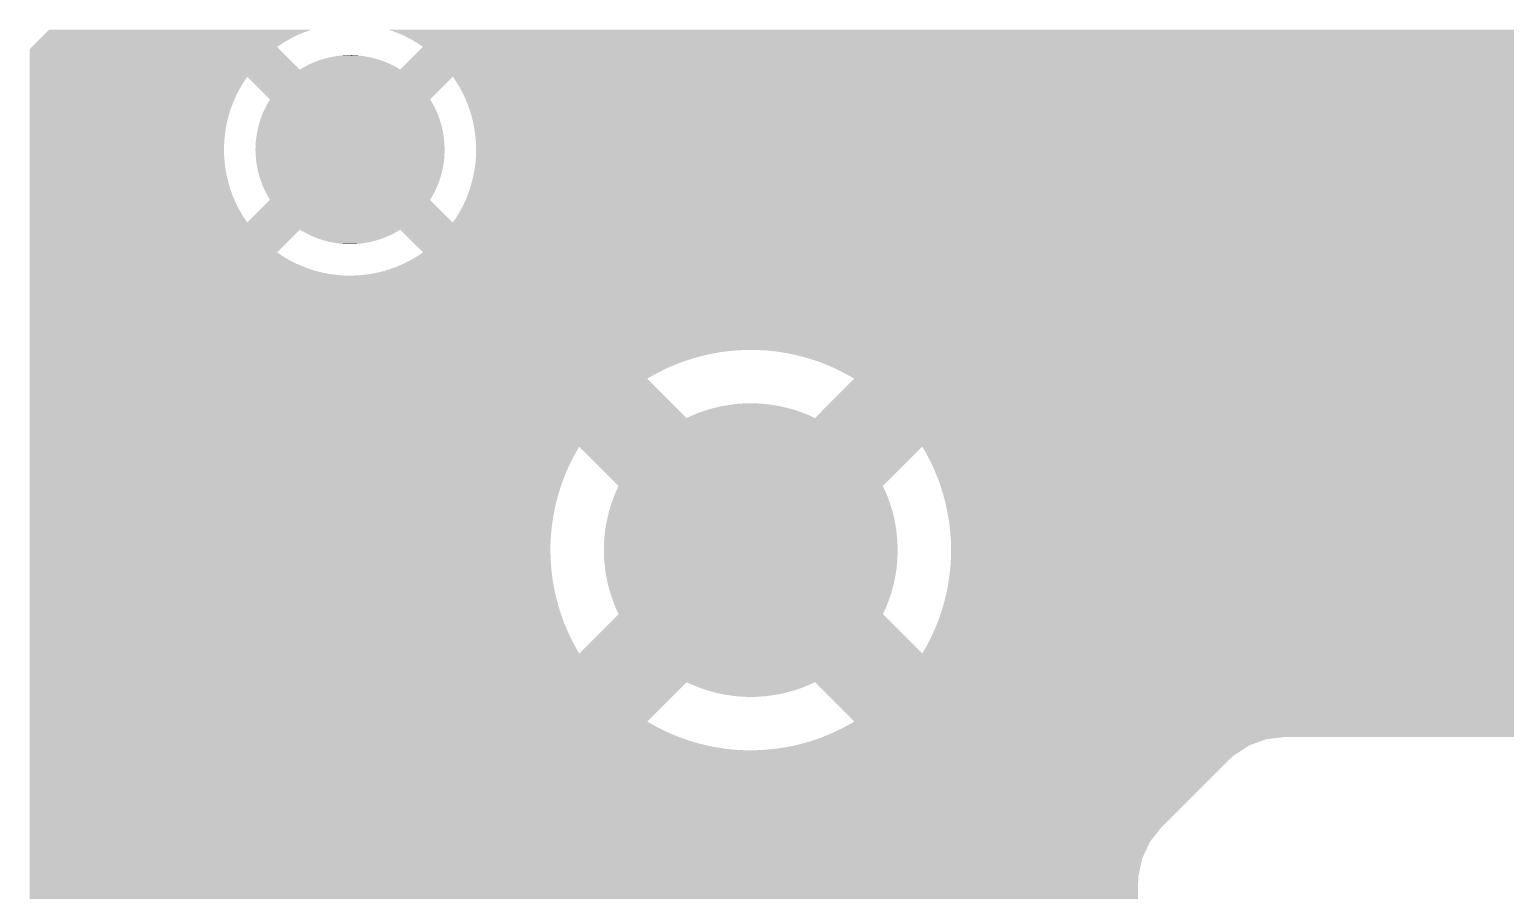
# Model space of a CAD drawing. Extents: x 295 to 953, y 10 to 290.
# Drawn here: x 741.25 to 756.69, y 123.13 to 132.14 of the extents above; entities that cross this region are included whole.
import ezdxf

# ---------------------------------------------------------------- set-up
doc = ezdxf.new("R2010")
doc.units = 0
doc.header["$LTSCALE"] = 5
doc.header["$MEASUREMENT"] = 0
doc.layers.add('GND1', color=7, linetype='CONTINUOUS')

msp = doc.modelspace()

# ---------------------------------------------------------------- linework, layer by layer
at = {"layer": 'GND1'}
for points in [[(741.282, 131.971), (741.324, 132.013), (743.85, 131.971), (743.914, 132.013)], [(741.324, 132.013), (741.362, 132.051), (743.914, 132.013), (743.981, 132.051)], [(741.362, 132.051), (741.396, 132.085), (743.981, 132.051), (744.05, 132.085)], [(741.396, 132.085), (741.426, 132.115), (744.05, 132.085), (744.121, 132.115)], [(741.426, 132.115), (741.452, 132.141), (744.121, 132.115), (744.193, 132.141)], [(741.452, 132.141), (741.454, 132.144), (744.193, 132.141), (744.201, 132.144)], [(745.023, 132.136), (745, 132.144), (820.597, 132.136), (820.597, 132.144)], [(745.095, 132.11), (745.023, 132.136), (820.597, 132.11), (820.597, 132.136)], [(745.165, 132.079), (745.095, 132.11), (820.597, 132.079), (820.597, 132.11)], [(745.234, 132.044), (745.165, 132.079), (820.597, 132.044), (820.597, 132.079)], [(745.3, 132.005), (745.234, 132.044), (820.597, 132.005), (820.597, 132.044)], [(745.364, 131.962), (745.3, 132.005), (820.597, 131.962), (820.597, 132.005)], [(741.248, 131.937), (741.273, 131.963), (743.863, 131.937), (743.837, 131.963)], [(741.248, 131.725), (741.248, 131.937), (744.075, 131.725), (743.863, 131.937)], [(741.273, 131.963), (741.282, 131.971), (743.837, 131.963), (743.85, 131.971)], [(744.318, 131.834), (744.359, 131.846), (744.885, 131.834), (744.84, 131.846)], [(744.359, 131.846), (744.383, 131.851), (744.84, 131.846), (744.82, 131.851)], [(744.383, 131.851), (744.424, 131.86), (744.82, 131.851), (744.774, 131.86)], [(744.424, 131.86), (744.449, 131.864), (744.774, 131.86), (744.755, 131.864)], [(744.449, 131.864), (744.49, 131.87), (744.755, 131.864), (744.707, 131.87)], [(744.49, 131.87), (744.518, 131.872), (744.707, 131.87), (744.689, 131.872)], [(744.518, 131.872), (744.556, 131.875), (744.689, 131.872), (744.636, 131.875)], [(744.556, 131.875), (744.623, 131.876), (744.636, 131.875), (744.623, 131.876)], [(745.126, 131.725), (745.364, 131.962), (820.597, 131.725), (820.597, 131.962)], [(741.248, 131.65), (741.248, 131.725), (820.597, 131.65), (820.597, 131.725)], [(744.075, 131.725), (744.113, 131.748), (745.126, 131.725), (745.087, 131.748)], [(744.113, 131.748), (744.133, 131.758), (745.087, 131.748), (745.069, 131.758)], [(744.133, 131.758), (744.172, 131.778), (745.069, 131.758), (745.028, 131.778)], [(744.172, 131.778), (744.193, 131.788), (745.028, 131.778), (745.009, 131.788)], [(744.193, 131.788), (744.233, 131.805), (745.009, 131.788), (744.967, 131.805)], [(744.233, 131.805), (744.255, 131.813), (744.967, 131.805), (744.948, 131.813)], [(744.255, 131.813), (744.295, 131.828), (744.948, 131.813), (744.904, 131.828)], [(744.295, 131.828), (744.318, 131.834), (744.904, 131.828), (744.885, 131.834)], [(741.248, 131.587), (741.248, 131.65), (743.483, 131.587), (743.525, 131.65)], [(741.248, 131.52), (741.248, 131.587), (743.444, 131.52), (743.483, 131.587)], [(743.763, 131.413), (743.525, 131.65), (745.438, 131.413), (745.676, 131.65)], [(745.702, 131.612), (745.676, 131.65), (820.597, 131.612), (820.597, 131.65)], [(745.742, 131.547), (745.702, 131.612), (820.597, 131.547), (820.597, 131.612)], [(745.779, 131.479), (745.742, 131.547), (820.597, 131.479), (820.597, 131.547)], [(741.248, 131.452), (741.248, 131.52), (743.409, 131.452), (743.444, 131.52)], [(741.248, 131.382), (741.248, 131.452), (743.378, 131.382), (743.409, 131.452)], [(741.248, 131.31), (741.248, 131.382), (743.351, 131.31), (743.378, 131.382)], [(743.729, 131.355), (743.752, 131.394), (745.471, 131.355), (745.45, 131.394)], [(743.752, 131.394), (743.763, 131.413), (745.45, 131.394), (745.438, 131.413)], [(745.811, 131.41), (745.779, 131.479), (820.597, 131.41), (820.597, 131.479)], [(745.84, 131.338), (745.811, 131.41), (820.597, 131.338), (820.597, 131.41)], [(741.248, 131.236), (741.248, 131.31), (743.329, 131.236), (743.351, 131.31)], [(741.248, 131.162), (741.248, 131.236), (743.311, 131.162), (743.329, 131.236)], [(743.667, 131.213), (743.674, 131.234), (745.534, 131.213), (745.526, 131.234)], [(743.674, 131.234), (743.691, 131.275), (745.526, 131.234), (745.51, 131.275)], [(743.691, 131.275), (743.7, 131.296), (745.51, 131.275), (745.501, 131.296)], [(743.7, 131.296), (743.72, 131.336), (745.501, 131.296), (745.482, 131.336)], [(743.72, 131.336), (743.729, 131.355), (745.482, 131.336), (745.471, 131.355)], [(745.864, 131.266), (745.84, 131.338), (820.597, 131.266), (820.597, 131.338)], [(745.884, 131.191), (745.864, 131.266), (820.597, 131.191), (820.597, 131.266)], [(741.248, 131.086), (741.248, 131.162), (743.297, 131.086), (743.311, 131.162)], [(741.248, 131.01), (741.248, 131.086), (743.288, 131.01), (743.297, 131.086)], [(743.624, 131.042), (743.632, 131.085), (745.577, 131.042), (745.57, 131.085)], [(743.632, 131.085), (743.636, 131.107), (745.57, 131.085), (745.564, 131.107)], [(743.636, 131.107), (743.648, 131.15), (745.564, 131.107), (745.554, 131.15)], [(743.648, 131.15), (743.653, 131.171), (745.554, 131.15), (745.547, 131.171)], [(743.653, 131.171), (743.667, 131.213), (745.547, 131.171), (745.534, 131.213)], [(745.899, 131.116), (745.884, 131.191), (820.597, 131.116), (820.597, 131.191)], [(745.91, 131.04), (745.899, 131.116), (820.597, 131.04), (820.597, 131.116)], [(741.248, 130.933), (741.248, 131.01), (743.283, 130.933), (743.288, 131.01)], [(741.248, 130.856), (741.248, 130.933), (743.282, 130.856), (743.283, 130.933)], [(743.612, 130.909), (743.614, 130.954), (745.589, 130.909), (745.587, 130.954)], [(743.614, 130.954), (743.615, 130.976), (745.587, 130.954), (745.585, 130.976)], [(743.615, 130.976), (743.621, 131.02), (745.585, 130.976), (745.581, 131.02)], [(743.621, 131.02), (743.624, 131.042), (745.581, 131.02), (745.577, 131.042)], [(745.917, 130.964), (745.91, 131.04), (820.597, 130.964), (820.597, 131.04)], [(745.919, 130.887), (745.917, 130.964), (820.597, 130.887), (820.597, 130.964)], [(741.248, 130.78), (741.248, 130.856), (743.286, 130.78), (743.282, 130.856)], [(741.248, 130.704), (741.248, 130.78), (743.295, 130.704), (743.286, 130.78)], [(743.611, 130.887), (743.612, 130.909), (745.59, 130.887), (745.589, 130.909)], [(743.612, 130.865), (743.611, 130.887), (745.589, 130.865), (745.59, 130.887)], [(743.614, 130.821), (743.612, 130.865), (745.587, 130.821), (745.589, 130.865)], [(743.616, 130.798), (743.614, 130.821), (745.586, 130.798), (745.587, 130.821)], [(743.62, 130.754), (743.616, 130.798), (745.58, 130.754), (745.586, 130.798)], [(745.904, 130.688), (745.914, 130.764), (820.597, 130.688), (820.597, 130.764)], [(745.914, 130.764), (745.919, 130.841), (820.597, 130.764), (820.597, 130.841)], [(745.919, 130.841), (745.919, 130.887), (820.597, 130.841), (820.597, 130.887)], [(741.248, 130.628), (741.248, 130.704), (743.308, 130.628), (743.295, 130.704)], [(741.248, 130.553), (741.248, 130.628), (743.325, 130.553), (743.308, 130.628)], [(743.624, 130.733), (743.62, 130.754), (745.577, 130.733), (745.58, 130.754)], [(743.632, 130.689), (743.624, 130.733), (745.569, 130.689), (745.577, 130.733)], [(743.637, 130.667), (743.632, 130.689), (745.565, 130.667), (745.569, 130.689)], [(743.647, 130.624), (743.637, 130.667), (745.554, 130.624), (745.565, 130.667)], [(743.654, 130.603), (743.647, 130.624), (745.548, 130.603), (745.554, 130.624)], [(745.872, 130.538), (745.89, 130.613), (820.597, 130.538), (820.597, 130.613)], [(745.89, 130.613), (745.904, 130.688), (820.597, 130.613), (820.597, 130.688)], [(741.248, 130.479), (741.248, 130.553), (743.346, 130.479), (743.325, 130.553)], [(741.248, 130.407), (741.248, 130.479), (743.372, 130.407), (743.346, 130.479)], [(743.667, 130.561), (743.654, 130.603), (745.534, 130.561), (745.548, 130.603)], [(743.675, 130.54), (743.667, 130.561), (745.527, 130.54), (745.534, 130.561)], [(743.691, 130.499), (743.675, 130.54), (745.51, 130.499), (745.527, 130.54)], [(743.7, 130.479), (743.691, 130.499), (745.501, 130.479), (745.51, 130.499)], [(743.719, 130.439), (743.7, 130.479), (745.482, 130.439), (745.501, 130.479)], [(745.823, 130.393), (745.85, 130.465), (820.597, 130.393), (820.597, 130.465)], [(745.85, 130.465), (745.872, 130.538), (820.597, 130.465), (820.597, 130.538)], [(741.248, 130.336), (741.248, 130.407), (743.402, 130.336), (743.372, 130.407)], [(741.248, 130.268), (741.248, 130.336), (743.436, 130.268), (743.402, 130.336)], [(743.525, 130.124), (743.763, 130.361), (745.676, 130.124), (745.438, 130.361)], [(743.73, 130.419), (743.719, 130.439), (745.472, 130.419), (745.482, 130.439)], [(743.751, 130.38), (743.73, 130.419), (745.449, 130.38), (745.472, 130.419)], [(743.763, 130.361), (743.751, 130.38), (745.438, 130.361), (745.449, 130.38)], [(745.757, 130.254), (745.792, 130.322), (820.597, 130.254), (820.597, 130.322)], [(745.792, 130.322), (745.823, 130.393), (820.597, 130.322), (820.597, 130.393)], [(741.248, 130.201), (741.248, 130.268), (743.474, 130.201), (743.436, 130.268)], [(741.248, 130.137), (741.248, 130.201), (743.516, 130.137), (743.474, 130.201)], [(745.676, 130.124), (745.719, 130.188), (820.597, 130.124), (820.597, 130.188)], [(745.719, 130.188), (745.757, 130.254), (820.597, 130.188), (820.597, 130.254)], [(741.248, 130.124), (741.248, 130.137), (743.525, 130.124), (743.516, 130.137)], [(741.248, 130.049), (741.248, 130.124), (820.597, 130.049), (820.597, 130.124)], [(741.248, 129.812), (741.248, 130.049), (743.837, 129.812), (744.075, 130.049)], [(744.114, 130.027), (744.075, 130.049), (745.088, 130.027), (745.126, 130.049)], [(744.132, 130.016), (744.114, 130.027), (745.068, 130.016), (745.088, 130.027)], [(744.173, 129.996), (744.132, 130.016), (745.029, 129.996), (745.068, 130.016)], [(744.192, 129.986), (744.173, 129.996), (745.008, 129.986), (745.029, 129.996)], [(744.234, 129.969), (744.192, 129.986), (744.968, 129.969), (745.008, 129.986)], [(745.364, 129.812), (745.126, 130.049), (820.597, 129.812), (820.597, 130.049)], [(744.253, 129.961), (744.234, 129.969), (744.946, 129.961), (744.968, 129.969)], [(744.297, 129.946), (744.253, 129.961), (744.906, 129.946), (744.946, 129.961)], [(744.316, 129.94), (744.297, 129.946), (744.883, 129.94), (744.906, 129.946)], [(744.361, 129.928), (744.316, 129.94), (744.842, 129.928), (744.883, 129.94)], [(744.381, 129.923), (744.361, 129.928), (744.818, 129.923), (744.842, 129.928)], [(744.427, 129.914), (744.381, 129.923), (744.777, 129.914), (744.818, 129.923)], [(744.446, 129.91), (744.427, 129.914), (744.752, 129.91), (744.777, 129.914)], [(744.494, 129.904), (744.446, 129.91), (744.711, 129.904), (744.752, 129.91)], [(744.512, 129.902), (744.494, 129.904), (744.683, 129.902), (744.711, 129.904)], [(744.565, 129.899), (744.512, 129.902), (744.645, 129.899), (744.683, 129.902)], [(744.578, 129.898), (744.565, 129.899), (744.578, 129.898), (744.645, 129.899)], [(741.248, 129.769), (741.248, 129.812), (743.901, 129.769), (743.837, 129.812)], [(741.248, 129.73), (741.248, 129.769), (743.967, 129.73), (743.901, 129.769)], [(741.248, 129.695), (741.248, 129.73), (744.036, 129.695), (743.967, 129.73)], [(741.248, 129.665), (741.248, 129.695), (744.106, 129.665), (744.036, 129.695)], [(745.081, 129.659), (745.151, 129.689), (820.597, 129.659), (820.597, 129.689)], [(745.151, 129.689), (745.22, 129.723), (820.597, 129.689), (820.597, 129.723)], [(745.22, 129.723), (745.287, 129.761), (820.597, 129.723), (820.597, 129.761)], [(745.287, 129.761), (745.351, 129.803), (820.597, 129.761), (820.597, 129.803)], [(745.351, 129.803), (745.364, 129.812), (820.597, 129.803), (820.597, 129.812)], [(741.248, 129.638), (741.248, 129.665), (744.178, 129.638), (744.106, 129.665)], [(741.248, 129.615), (741.248, 129.638), (744.251, 129.615), (744.178, 129.638)], [(741.248, 129.597), (741.248, 129.615), (744.326, 129.597), (744.251, 129.615)], [(741.248, 129.583), (741.248, 129.597), (744.402, 129.583), (744.326, 129.597)], [(741.248, 129.574), (741.248, 129.583), (744.478, 129.574), (744.402, 129.583)], [(741.248, 129.569), (741.248, 129.574), (744.554, 129.569), (744.478, 129.574)], [(741.248, 129.139), (741.248, 129.569), (820.597, 129.139), (820.597, 129.569)], [(741.248, 129.569), (741.248, 129.569), (744.631, 129.569), (744.554, 129.569)], [(744.631, 129.569), (744.708, 129.573), (820.597, 129.569), (820.597, 129.573)], [(744.708, 129.573), (744.784, 129.581), (820.597, 129.573), (820.597, 129.581)], [(744.784, 129.581), (744.86, 129.594), (820.597, 129.581), (820.597, 129.594)], [(744.86, 129.594), (744.935, 129.611), (820.597, 129.594), (820.597, 129.611)], [(744.935, 129.611), (745.008, 129.633), (820.597, 129.611), (820.597, 129.633)], [(745.008, 129.633), (745.081, 129.659), (820.597, 129.633), (820.597, 129.659)], [(741.248, 128.931), (741.248, 129.139), (820.39, 128.931), (820.597, 129.139)], [(741.248, 128.909), (741.248, 128.931), (803.781, 128.909), (803.973, 128.931)], [(741.248, 128.843), (741.248, 128.909), (803.599, 128.843), (803.781, 128.909)], [(741.248, 128.791), (741.248, 128.843), (803.52, 128.791), (803.599, 128.843)], [(741.248, 128.788), (741.248, 128.791), (748.671, 128.788), (748.768, 128.791)], [(741.248, 128.78), (741.248, 128.788), (748.575, 128.78), (748.671, 128.788)], [(741.248, 128.768), (741.248, 128.78), (748.479, 128.768), (748.575, 128.78)], [(741.248, 128.751), (741.248, 128.768), (748.383, 128.751), (748.479, 128.768)], [(741.248, 128.73), (741.248, 128.751), (748.289, 128.73), (748.383, 128.751)], [(748.865, 128.79), (748.768, 128.791), (803.518, 128.79), (803.52, 128.791)], [(748.961, 128.785), (748.865, 128.79), (803.509, 128.785), (803.518, 128.79)], [(749.058, 128.775), (748.961, 128.785), (803.494, 128.775), (803.509, 128.785)], [(749.153, 128.76), (749.058, 128.775), (803.472, 128.76), (803.494, 128.775)], [(749.248, 128.741), (749.153, 128.76), (803.443, 128.741), (803.472, 128.76)], [(741.248, 128.705), (741.248, 128.73), (748.196, 128.705), (748.289, 128.73)], [(741.248, 128.675), (741.248, 128.705), (748.103, 128.675), (748.196, 128.705)], [(741.248, 128.642), (741.248, 128.675), (748.013, 128.642), (748.103, 128.675)], [(741.248, 128.604), (741.248, 128.642), (747.924, 128.604), (748.013, 128.642)], [(741.248, 128.561), (741.248, 128.604), (747.837, 128.561), (747.924, 128.604)], [(749.262, 128.738), (749.248, 128.741), (803.437, 128.738), (803.443, 128.741)], [(749.342, 128.718), (749.262, 128.738), (803.416, 128.718), (803.437, 128.738)], [(749.435, 128.69), (749.342, 128.718), (803.385, 128.69), (803.416, 128.718)], [(749.448, 128.686), (749.435, 128.69), (803.38, 128.686), (803.385, 128.69)], [(749.526, 128.659), (749.448, 128.686), (803.353, 128.659), (803.38, 128.686)], [(749.616, 128.623), (749.526, 128.659), (803.317, 128.623), (803.353, 128.659)], [(749.704, 128.582), (749.616, 128.623), (803.277, 128.582), (803.317, 128.623)], [(741.248, 128.515), (741.248, 128.561), (747.752, 128.515), (747.837, 128.561)], [(741.248, 128.49), (741.248, 128.515), (747.709, 128.49), (747.752, 128.515)], [(741.248, 128.078), (741.248, 128.49), (748.12, 128.078), (747.709, 128.49)], [(749.463, 128.078), (749.874, 128.49), (802.773, 128.078), (803.185, 128.49)], [(749.79, 128.538), (749.704, 128.582), (803.233, 128.538), (803.277, 128.582)], [(749.874, 128.49), (749.79, 128.538), (803.185, 128.49), (803.233, 128.538)], [(748.197, 128.113), (748.254, 128.136), (749.387, 128.113), (749.328, 128.136)], [(748.254, 128.136), (748.274, 128.143), (749.328, 128.136), (749.31, 128.143)], [(748.274, 128.143), (748.333, 128.163), (749.31, 128.143), (749.249, 128.163)], [(748.333, 128.163), (748.353, 128.169), (749.249, 128.163), (749.231, 128.169)], [(748.353, 128.169), (748.413, 128.185), (749.231, 128.169), (749.169, 128.185)], [(748.413, 128.185), (748.434, 128.19), (749.169, 128.185), (749.151, 128.19)], [(748.434, 128.19), (748.493, 128.204), (749.151, 128.19), (749.088, 128.204)], [(748.493, 128.204), (748.515, 128.207), (749.088, 128.204), (749.07, 128.207)], [(748.515, 128.207), (748.575, 128.217), (749.07, 128.207), (749.005, 128.217)], [(748.575, 128.217), (748.598, 128.22), (749.005, 128.217), (748.988, 128.22)], [(748.598, 128.22), (748.657, 128.227), (748.988, 128.22), (748.922, 128.227)], [(748.657, 128.227), (748.684, 128.229), (748.922, 128.227), (748.906, 128.229)], [(748.684, 128.229), (748.74, 128.232), (748.906, 128.229), (748.834, 128.232)], [(748.74, 128.232), (748.823, 128.232), (748.834, 128.232), (748.823, 128.232)], [(741.248, 127.987), (741.248, 128.078), (802.682, 127.987), (802.773, 128.078)], [(741.248, 127.836), (741.248, 127.987), (802.562, 127.836), (802.682, 127.987)], [(748.12, 128.078), (748.178, 128.105), (749.463, 128.078), (749.405, 128.105)], [(748.178, 128.105), (748.197, 128.113), (749.405, 128.105), (749.387, 128.113)], [(741.248, 127.779), (741.248, 127.836), (802.535, 127.779), (802.562, 127.836)], [(741.248, 127.695), (741.248, 127.779), (746.949, 127.695), (746.997, 127.779)], [(741.248, 127.609), (741.248, 127.695), (746.905, 127.609), (746.949, 127.695)], [(747.409, 127.367), (746.997, 127.779), (750.174, 127.367), (750.586, 127.779)], [(750.622, 127.716), (750.586, 127.779), (802.505, 127.716), (802.535, 127.779)], [(750.651, 127.661), (750.622, 127.716), (802.48, 127.661), (802.505, 127.716)], [(741.248, 127.521), (741.248, 127.609), (746.865, 127.521), (746.905, 127.609)], [(741.248, 127.431), (741.248, 127.521), (746.829, 127.431), (746.865, 127.521)], [(750.667, 127.63), (750.651, 127.661), (802.473, 127.63), (802.48, 127.661)], [(750.709, 127.542), (750.667, 127.63), (802.455, 127.542), (802.473, 127.63)], [(750.738, 127.472), (750.709, 127.542), (802.44, 127.472), (802.455, 127.542)], [(741.248, 127.34), (741.248, 127.431), (746.797, 127.34), (746.829, 127.431)], [(747.396, 127.339), (747.409, 127.367), (750.187, 127.339), (750.174, 127.367)], [(750.746, 127.453), (750.738, 127.472), (802.439, 127.453), (802.44, 127.472)], [(750.767, 127.395), (750.746, 127.453), (802.436, 127.395), (802.439, 127.453)], [(750.778, 127.362), (750.767, 127.395), (802.436, 127.362), (802.436, 127.395)], [(741.248, 127.247), (741.248, 127.34), (746.77, 127.247), (746.797, 127.34)], [(741.248, 127.153), (741.248, 127.247), (746.746, 127.153), (746.77, 127.247)], [(747.335, 127.185), (747.345, 127.215), (750.248, 127.185), (750.238, 127.215)], [(747.345, 127.215), (747.364, 127.263), (750.238, 127.215), (750.22, 127.263)], [(747.364, 127.263), (747.375, 127.292), (750.22, 127.263), (750.208, 127.292)], [(747.375, 127.292), (747.396, 127.339), (750.208, 127.292), (750.187, 127.339)], [(750.807, 127.269), (750.778, 127.362), (802.436, 127.269), (802.436, 127.362)], [(750.831, 127.176), (750.807, 127.269), (802.436, 127.176), (802.436, 127.269)], [(741.248, 127.058), (741.248, 127.153), (746.728, 127.058), (746.746, 127.153)], [(741.248, 126.962), (741.248, 127.058), (746.713, 126.962), (746.728, 127.058)], [(747.291, 127.025), (747.298, 127.056), (750.293, 127.025), (750.285, 127.056)], [(747.298, 127.056), (747.311, 127.106), (750.285, 127.056), (750.273, 127.106)], [(747.311, 127.106), (747.319, 127.136), (750.273, 127.106), (750.263, 127.136)], [(747.319, 127.136), (747.335, 127.185), (750.263, 127.136), (750.248, 127.185)], [(750.851, 127.081), (750.831, 127.176), (802.436, 127.081), (802.436, 127.176)], [(750.866, 126.991), (750.851, 127.081), (802.436, 126.991), (802.436, 127.081)], [(741.248, 126.866), (741.248, 126.962), (746.703, 126.866), (746.713, 126.962)], [(747.267, 126.893), (747.275, 126.944), (750.315, 126.893), (750.308, 126.944)], [(747.275, 126.944), (747.28, 126.975), (750.308, 126.944), (750.302, 126.975)], [(747.28, 126.975), (747.291, 127.025), (750.302, 126.975), (750.293, 127.025)], [(750.867, 126.987), (750.866, 126.991), (772.697, 126.987), (772.908, 126.991)], [(750.867, 126.986), (750.867, 126.987), (772.689, 126.986), (772.697, 126.987)], [(750.872, 126.939), (750.867, 126.986), (772.492, 126.939), (772.689, 126.986)], [(750.878, 126.889), (750.872, 126.939), (772.386, 126.889), (772.492, 126.939)], [(741.248, 126.769), (741.248, 126.866), (746.697, 126.769), (746.703, 126.866)], [(741.248, 126.696), (741.248, 126.769), (746.696, 126.696), (746.697, 126.769)], [(747.255, 126.728), (747.258, 126.779), (750.327, 126.728), (750.326, 126.779)], [(747.258, 126.779), (747.259, 126.81), (750.326, 126.779), (750.323, 126.81)], [(747.259, 126.81), (747.264, 126.862), (750.323, 126.81), (750.319, 126.862)], [(747.264, 126.862), (747.267, 126.893), (750.319, 126.862), (750.315, 126.893)], [(750.879, 126.877), (750.878, 126.889), (772.36, 126.877), (772.386, 126.889)], [(750.879, 126.874), (750.879, 126.877), (766.032, 126.874), (766.095, 126.877)], [(750.88, 126.866), (750.879, 126.874), (765.97, 126.866), (766.032, 126.874)], [(750.881, 126.853), (750.88, 126.866), (765.909, 126.853), (765.97, 126.866)], [(750.882, 126.837), (750.881, 126.853), (765.848, 126.837), (765.909, 126.853)], [(750.883, 126.815), (750.882, 126.837), (765.789, 126.815), (765.848, 126.837)], [(750.885, 126.793), (750.883, 126.815), (765.738, 126.793), (765.789, 126.815)], [(750.885, 126.79), (750.885, 126.793), (765.732, 126.79), (765.738, 126.793)], [(750.886, 126.761), (750.885, 126.79), (765.676, 126.761), (765.732, 126.79)], [(750.886, 126.728), (750.886, 126.761), (765.623, 126.728), (765.676, 126.761)], [(741.248, 126.599), (741.248, 126.696), (746.698, 126.599), (746.696, 126.696)], [(741.248, 126.503), (741.248, 126.599), (746.705, 126.503), (746.698, 126.599)], [(747.255, 126.696), (747.255, 126.728), (750.328, 126.696), (750.327, 126.728)], [(747.256, 126.665), (747.255, 126.696), (750.328, 126.665), (750.328, 126.696)], [(747.257, 126.613), (747.256, 126.665), (750.325, 126.613), (750.328, 126.665)], [(747.26, 126.582), (747.257, 126.613), (750.324, 126.582), (750.325, 126.613)], [(750.882, 126.555), (750.886, 126.623), (765.762, 126.555), (765.695, 126.623)], [(750.887, 126.714), (750.886, 126.728), (765.603, 126.714), (765.623, 126.728)], [(750.886, 126.623), (750.887, 126.696), (765.695, 126.623), (765.621, 126.696)], [(750.887, 126.696), (750.887, 126.714), (765.621, 126.696), (765.603, 126.714)], [(741.248, 126.407), (741.248, 126.503), (746.716, 126.407), (746.705, 126.503)], [(747.264, 126.531), (747.26, 126.582), (750.319, 126.531), (750.324, 126.582)], [(747.268, 126.499), (747.264, 126.531), (750.316, 126.499), (750.319, 126.531)], [(747.275, 126.449), (747.268, 126.499), (750.308, 126.449), (750.316, 126.499)], [(747.281, 126.418), (747.275, 126.449), (750.303, 126.418), (750.308, 126.449)], [(750.87, 126.43), (750.873, 126.456), (765.348, 126.43), (765.363, 126.456)], [(750.873, 126.456), (750.878, 126.509), (765.363, 126.456), (765.398, 126.509)], [(750.878, 126.509), (750.88, 126.526), (771.969, 126.509), (771.978, 126.526)], [(750.88, 126.526), (750.882, 126.555), (771.978, 126.526), (771.994, 126.555)], [(741.248, 126.311), (741.248, 126.407), (746.732, 126.311), (746.716, 126.407)], [(741.248, 126.216), (741.248, 126.311), (746.752, 126.216), (746.732, 126.311)], [(747.29, 126.367), (747.281, 126.418), (750.292, 126.367), (750.303, 126.418)], [(747.298, 126.336), (747.29, 126.367), (750.286, 126.336), (750.292, 126.367)], [(747.31, 126.287), (747.298, 126.336), (750.272, 126.287), (750.286, 126.336)], [(747.32, 126.256), (747.31, 126.287), (750.264, 126.256), (750.272, 126.287)], [(750.837, 126.239), (750.846, 126.287), (765.269, 126.239), (765.283, 126.287)], [(750.846, 126.287), (750.856, 126.334), (765.283, 126.287), (765.302, 126.334)], [(750.856, 126.334), (750.857, 126.345), (765.302, 126.334), (765.306, 126.345)], [(750.857, 126.345), (750.866, 126.402), (765.306, 126.345), (765.332, 126.402)], [(750.866, 126.402), (750.87, 126.43), (765.332, 126.402), (765.348, 126.43)], [(741.248, 126.123), (741.248, 126.216), (746.776, 126.123), (746.752, 126.216)], [(747.335, 126.207), (747.32, 126.256), (750.248, 126.207), (750.264, 126.256)], [(747.346, 126.178), (747.335, 126.207), (750.238, 126.178), (750.248, 126.207)], [(747.363, 126.13), (747.346, 126.178), (750.219, 126.13), (750.238, 126.178)], [(747.376, 126.1), (747.363, 126.13), (750.208, 126.1), (750.219, 126.13)], [(750.801, 126.104), (750.813, 126.145), (765.241, 126.104), (765.247, 126.145)], [(750.813, 126.145), (750.818, 126.165), (765.247, 126.145), (765.25, 126.165)], [(750.818, 126.165), (750.834, 126.227), (765.25, 126.165), (765.265, 126.227)], [(750.834, 126.227), (750.837, 126.239), (765.265, 126.227), (765.269, 126.239)], [(741.248, 126.03), (741.248, 126.123), (746.805, 126.03), (746.776, 126.123)], [(741.248, 125.939), (741.248, 126.03), (746.837, 125.939), (746.805, 126.03)], [(746.997, 125.613), (747.409, 126.025), (750.586, 125.613), (750.174, 126.025)], [(747.396, 126.053), (747.376, 126.1), (750.187, 126.053), (750.208, 126.1)], [(747.409, 126.025), (747.396, 126.053), (750.174, 126.025), (750.187, 126.053)], [(750.754, 125.961), (750.76, 125.978), (765.235, 125.961), (765.234, 125.978)], [(750.76, 125.978), (750.782, 126.041), (765.234, 125.978), (765.235, 126.041)], [(750.782, 126.041), (750.786, 126.053), (765.235, 126.041), (765.236, 126.053)], [(750.786, 126.053), (750.801, 126.104), (765.236, 126.053), (765.241, 126.104)], [(741.248, 125.85), (741.248, 125.939), (746.875, 125.85), (746.837, 125.939)], [(741.248, 125.762), (741.248, 125.85), (746.916, 125.762), (746.875, 125.85)], [(750.682, 125.792), (750.71, 125.854), (765.259, 125.792), (765.246, 125.854)], [(750.71, 125.854), (750.718, 125.871), (765.246, 125.854), (765.244, 125.871)], [(750.718, 125.871), (750.736, 125.916), (765.244, 125.871), (765.238, 125.916)], [(750.736, 125.916), (750.754, 125.961), (765.238, 125.916), (765.235, 125.961)], [(741.248, 125.677), (741.248, 125.762), (746.961, 125.677), (746.916, 125.762)], [(741.248, 125.613), (741.248, 125.677), (746.997, 125.613), (746.961, 125.677)], [(750.587, 125.615), (750.62, 125.673), (765.322, 125.615), (765.296, 125.673)], [(750.62, 125.673), (750.634, 125.697), (765.296, 125.673), (765.288, 125.697)], [(750.634, 125.697), (750.651, 125.732), (765.288, 125.697), (765.275, 125.732)], [(750.651, 125.732), (750.678, 125.783), (765.275, 125.732), (765.261, 125.783)], [(750.678, 125.783), (750.682, 125.792), (765.261, 125.783), (765.259, 125.792)], [(741.248, 125.56), (741.248, 125.613), (765.351, 125.56), (765.323, 125.613)], [(741.248, 125.506), (741.248, 125.56), (765.384, 125.506), (765.351, 125.56)], [(750.586, 125.613), (750.587, 125.615), (765.323, 125.613), (765.322, 125.615)], [(741.248, 125.487), (741.248, 125.506), (765.398, 125.487), (765.384, 125.506)], [(741.248, 125.44), (741.248, 125.487), (771.997, 125.44), (771.97, 125.487)], [(741.248, 125.314), (741.248, 125.44), (765.636, 125.314), (765.762, 125.44)], [(741.248, 124.902), (741.248, 125.314), (747.709, 124.902), (748.12, 125.314)], [(748.179, 125.287), (748.12, 125.314), (749.406, 125.287), (749.463, 125.314)], [(748.196, 125.28), (748.179, 125.287), (749.386, 125.28), (749.406, 125.287)], [(748.256, 125.256), (748.196, 125.28), (749.329, 125.256), (749.386, 125.28)], [(748.273, 125.249), (748.256, 125.256), (749.309, 125.249), (749.329, 125.256)], [(748.334, 125.229), (748.273, 125.249), (749.25, 125.229), (749.309, 125.249)], [(748.352, 125.224), (748.334, 125.229), (749.23, 125.224), (749.25, 125.229)], [(748.414, 125.207), (748.352, 125.224), (749.171, 125.207), (749.23, 125.224)], [(748.432, 125.202), (748.414, 125.207), (749.149, 125.202), (749.171, 125.207)], [(748.495, 125.189), (748.432, 125.202), (749.09, 125.189), (749.149, 125.202)], [(749.495, 125.281), (749.463, 125.314), (765.603, 125.281), (765.636, 125.314)], [(749.53, 125.247), (749.495, 125.281), (765.656, 125.247), (765.603, 125.281)], [(749.561, 125.216), (749.53, 125.247), (765.71, 125.216), (765.656, 125.247)], [(749.587, 125.189), (749.561, 125.216), (765.767, 125.189), (765.71, 125.216)], [(748.513, 125.185), (748.495, 125.189), (749.068, 125.185), (749.09, 125.189)], [(748.578, 125.175), (748.513, 125.185), (749.008, 125.175), (749.068, 125.185)], [(748.595, 125.172), (748.578, 125.175), (748.985, 125.172), (749.008, 125.175)], [(748.661, 125.165), (748.595, 125.172), (748.926, 125.165), (748.985, 125.172)], [(748.677, 125.164), (748.661, 125.165), (748.899, 125.164), (748.926, 125.165)], [(748.749, 125.16), (748.677, 125.164), (748.843, 125.16), (748.899, 125.164)], [(748.76, 125.16), (748.749, 125.16), (748.76, 125.16), (748.843, 125.16)], [(749.61, 125.166), (749.587, 125.189), (765.825, 125.166), (765.767, 125.189)], [(749.629, 125.148), (749.61, 125.166), (765.885, 125.148), (765.825, 125.166)], [(749.643, 125.134), (749.629, 125.148), (765.946, 125.134), (765.885, 125.148)], [(749.653, 125.124), (749.643, 125.134), (766.008, 125.124), (765.946, 125.134)], [(749.658, 125.119), (749.653, 125.124), (766.071, 125.119), (766.008, 125.124)], [(749.659, 125.118), (749.658, 125.119), (766.134, 125.118), (766.071, 125.119)], [(749.732, 125.045), (749.659, 125.118), (772.525, 125.045), (772.355, 125.118)], [(741.248, 124.854), (741.248, 124.902), (747.793, 124.854), (747.709, 124.902)], [(749.772, 125.004), (749.732, 125.045), (772.732, 125.004), (772.525, 125.045)], [(749.828, 124.948), (749.772, 125.004), (802.436, 124.948), (802.436, 125.004)], [(749.874, 124.902), (749.829, 124.948), (802.391, 124.902), (802.436, 124.948)], [(749.832, 124.877), (749.874, 124.902), (802.365, 124.877), (802.391, 124.902)], [(741.248, 124.81), (741.248, 124.854), (747.879, 124.81), (747.793, 124.854)], [(741.248, 124.77), (741.248, 124.81), (747.967, 124.77), (747.879, 124.81)], [(741.248, 124.734), (741.248, 124.77), (748.057, 124.734), (747.967, 124.77)], [(749.483, 124.718), (749.543, 124.74), (754.188, 124.718), (754.38, 124.74)], [(749.543, 124.74), (749.57, 124.751), (802.229, 124.74), (802.239, 124.751)], [(749.57, 124.751), (749.659, 124.789), (802.239, 124.751), (802.277, 124.789)], [(749.659, 124.789), (749.746, 124.831), (802.277, 124.789), (802.319, 124.831)], [(749.746, 124.831), (749.832, 124.877), (802.319, 124.831), (802.365, 124.877)], [(741.248, 124.702), (741.248, 124.734), (748.148, 124.702), (748.057, 124.734)], [(741.248, 124.674), (741.248, 124.702), (748.241, 124.674), (748.148, 124.702)], [(741.248, 124.651), (741.248, 124.674), (748.335, 124.651), (748.241, 124.674)], [(741.248, 124.632), (741.248, 124.651), (748.43, 124.632), (748.335, 124.651)], [(741.248, 124.618), (741.248, 124.632), (748.525, 124.618), (748.43, 124.632)], [(741.248, 124.607), (741.248, 124.618), (748.622, 124.607), (748.525, 124.618)], [(741.248, 124.602), (741.248, 124.607), (748.718, 124.602), (748.622, 124.607)], [(741.248, 124.601), (741.248, 124.602), (748.815, 124.601), (748.718, 124.602)], [(741.248, 124.547), (741.248, 124.601), (753.844, 124.547), (753.927, 124.601)], [(748.815, 124.601), (748.912, 124.604), (753.927, 124.601), (753.932, 124.604)], [(748.912, 124.604), (749.008, 124.612), (753.932, 124.604), (753.944, 124.612)], [(749.008, 124.612), (749.104, 124.624), (753.944, 124.612), (753.962, 124.624)], [(749.104, 124.624), (749.2, 124.641), (753.962, 124.624), (753.988, 124.641)], [(749.2, 124.641), (749.252, 124.652), (753.988, 124.641), (754.006, 124.652)], [(749.252, 124.652), (749.294, 124.662), (754.006, 124.652), (754.032, 124.662)], [(749.294, 124.662), (749.387, 124.687), (754.032, 124.662), (754.102, 124.687)], [(749.387, 124.687), (749.48, 124.717), (754.102, 124.687), (754.184, 124.717)], [(749.48, 124.717), (749.483, 124.718), (754.184, 124.717), (754.188, 124.718)], [(741.248, 124.495), (741.248, 124.547), (753.787, 124.495), (753.844, 124.547)], [(741.248, 123.796), (741.248, 124.495), (753.088, 123.796), (753.787, 124.495)], [(741.248, 123.645), (741.248, 123.796), (752.968, 123.645), (753.088, 123.796)], [(741.248, 123.47), (741.248, 123.645), (752.886, 123.47), (752.968, 123.645)], [(741.248, 123.281), (741.248, 123.47), (752.846, 123.281), (752.886, 123.47)], [(741.248, 123.204), (741.248, 123.281), (752.843, 123.204), (752.846, 123.281)], [(741.248, 122.427), (741.248, 123.204), (752.843, 122.427), (752.843, 123.204)]]:
    msp.add_solid(points, dxfattribs=at)

doc.saveas('drawing.dxf')
